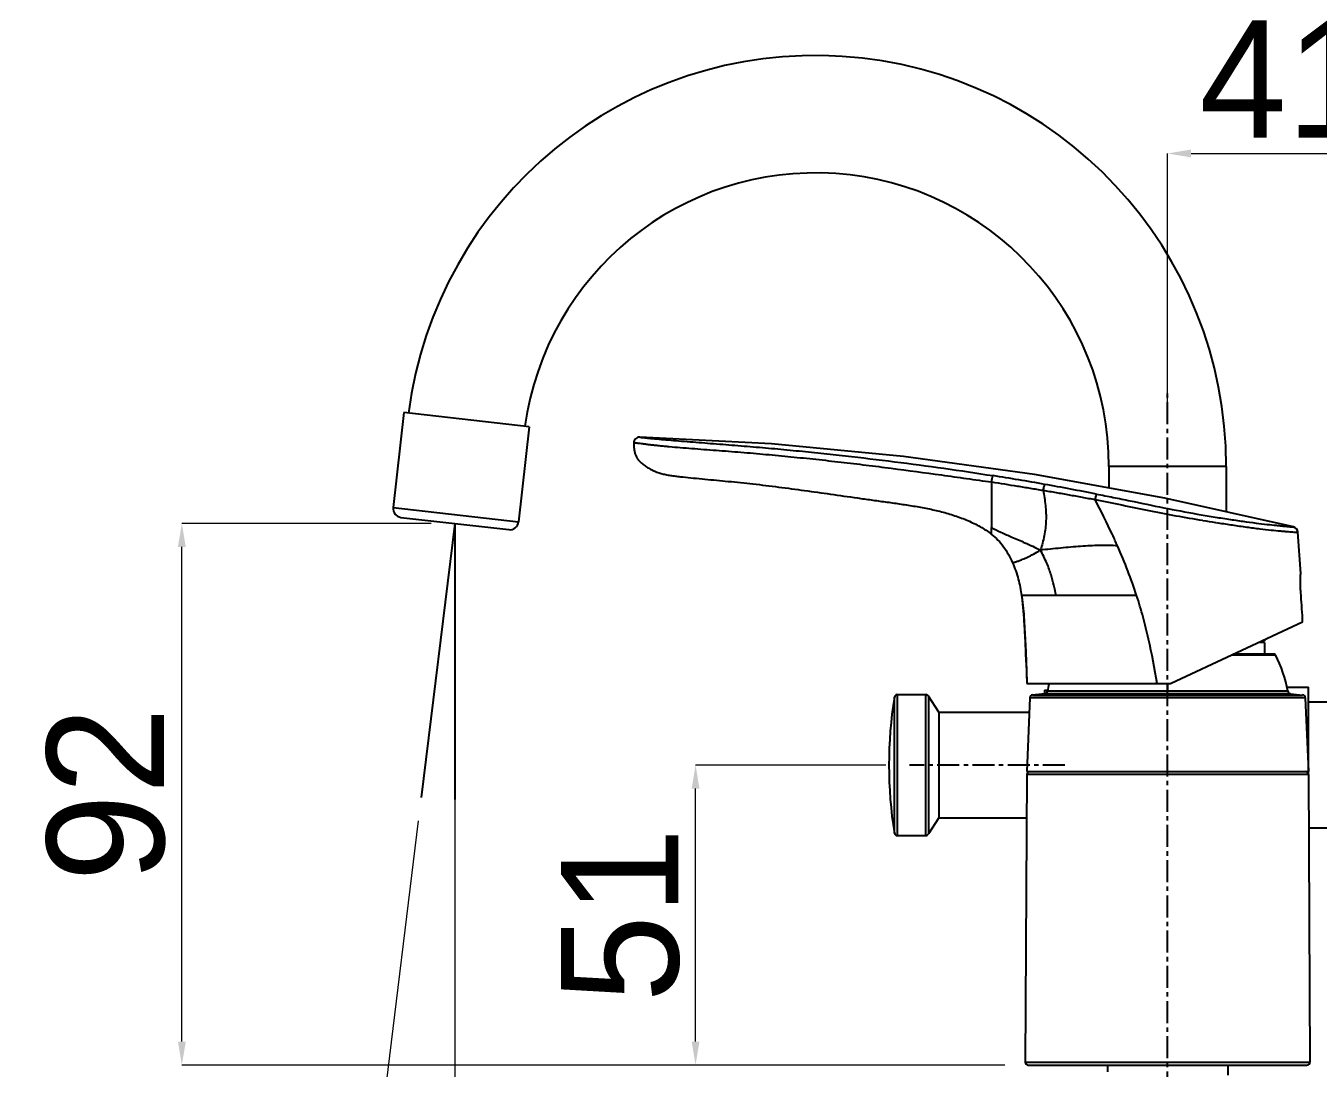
# Model space of a CAD drawing. Header units: millimetres. Extents: x 2282 to 3312, y -216 to 510.
# Drawn here: x 2693.2 to 2913.5, y 43.7 to 221.3 of the extents above; entities that cross this region are included whole.
import ezdxf

# ---------------------------------------------------------------- set-up
doc = ezdxf.new("R2010")
doc.units = ezdxf.units.MM
doc.linetypes.add('CENTER', pattern=[0.6, 0.375, -0.075, 0.075, -0.075])
for name, color, linetype in [('06___PRT_ALL_SURFS', 7, 'Continuous'), ('BODY', 7, 'Continuous'), ('标注', 1, 'Continuous')]:
    doc.layers.add(name, color=color, linetype=linetype)
doc.styles.add('Daelim Dimension', font='')
doc.styles.get('Daelim Dimension').set_extended_font_data('나눔고딕')
doc.dimstyles.new('DEFAULT', dxfattribs={"dimscale": 2, "dimtxt": 2, "dimasz": 2, "dimexe": 0, "dimexo": 2, "dimgap": 1, "dimtad": 1, "dimdec": 1, "dimzin": 9, "dimdsep": 46, "dimtxsty": 'Daelim Dimension', "dimcen": 0.5, "dimclrd": 252, "dimclre": 252, "dimclrt": 3, "dimadec": 1, "dimazin": 0, "dimtfac": 1, "dimtdec": 1, "dimtix": 1, "dimtmove": 0, "dimatfit": 3, "dimfxl": 1, "dimtolj": 1, "dimtzin": 1, "dimlwd": 9, "dimlwe": 9, "dimarcsym": 0})

# ---------------------------------------------------------------- blocks, each defined once
blk = doc.blocks.new('*D7')
at = {"layer": 'BODY', "color": 5, "lineweight": 9, "ltscale": 0.7, "transparency": 16777216}
for p, q in [((2760.13, 85.88), (2750.31, 5.87)), ((2766.35, 85.5), (2766.35, 4.89))]:
    blk.add_line(p, q, dxfattribs=at)
blk.add_arc((2766.35, 136.51), 131.62, 264.7413, 268.2587, dxfattribs=at)
at = {"layer": 'BODY', "color": 5, "ltscale": 0.7, "transparency": 16777216}
for points in [[(2754.21, 4.78), (2754.36, 6.11), (2750.31, 5.87)], [(2762.36, 5.62), (2762.34, 4.28), (2766.35, 4.89)]]:
    blk.add_solid(points, dxfattribs=at)
at = {"layer": 'Defpoints', "color": 0, "ltscale": 0.7, "transparency": 16777216}
for p in [(2766.35, 136.51), (2766.35, 136.51), (2760.62, 89.85), (2766.35, 89.5), (2755.64, 5.33)]:
    blk.add_point(p, dxfattribs=at)
at = {"layer": 'BODY', "color": 7, "ltscale": 0.7, "transparency": 16777216, "insert": (2759.13, 18.48), "char_height": 20, "attachment_point": 5, "rotation": 356.5, "style": 'Daelim Dimension'}
blk.add_mtext('\\A1;7.0°', dxfattribs=at)
blk = doc.blocks.new('*D8')
at = {"layer": 'BODY', "color": 5, "lineweight": 9, "ltscale": 0.7, "transparency": 16777216}
for p, q in [((2839.85, 95.35), (2807.39, 95.35)), ((2807.39, 48.25), (2807.39, 91.35)), ((2860.09, 44.25), (2807.39, 44.25))]:
    blk.add_line(p, q, dxfattribs=at)
at = {"layer": 'BODY', "color": 5, "ltscale": 0.7, "transparency": 16777216}
for points in [[(2806.73, 91.35), (2808.06, 91.35), (2807.39, 95.35)], [(2806.73, 48.25), (2808.06, 48.25), (2807.39, 44.25)]]:
    blk.add_solid(points, dxfattribs=at)
at = {"layer": 'Defpoints', "color": 0, "ltscale": 0.7, "transparency": 16777216}
for p in [(2807.39, 95.35), (2843.85, 95.35), (2864.09, 44.25)]:
    blk.add_point(p, dxfattribs=at)
at = {"layer": 'BODY', "color": 7, "ltscale": 0.7, "transparency": 16777216, "insert": (2794.62, 69.8), "char_height": 20, "attachment_point": 5, "rotation": 90, "style": 'Daelim Dimension'}
blk.add_mtext('\\A1;51', dxfattribs=at)
blk = doc.blocks.new('*D2')
at = {"layer": 'BODY', "color": 5, "lineweight": 9, "ltscale": 0.7, "transparency": 16777216}
for p, q in [((2762.35, 136.51), (2719.83, 136.51)), ((2719.83, 48.25), (2719.83, 132.51)), ((2860.09, 44.25), (2719.83, 44.25))]:
    blk.add_line(p, q, dxfattribs=at)
at = {"layer": 'BODY', "color": 5, "ltscale": 0.7, "transparency": 16777216}
for points in [[(2719.16, 132.51), (2720.5, 132.51), (2719.83, 136.51)], [(2719.16, 48.25), (2720.5, 48.25), (2719.83, 44.25)]]:
    blk.add_solid(points, dxfattribs=at)
at = {"layer": 'Defpoints', "color": 0, "ltscale": 0.7, "transparency": 16777216}
for p in [(2719.83, 136.51), (2766.35, 136.51), (2864.09, 44.25)]:
    blk.add_point(p, dxfattribs=at)
at = {"layer": 'BODY', "color": 7, "ltscale": 0.7, "transparency": 16777216, "insert": (2706.94, 90.38), "char_height": 20, "attachment_point": 5, "rotation": 90, "style": 'Daelim Dimension'}
blk.add_mtext('\\A1;92', dxfattribs=at)
blk = doc.blocks.new('*D9')
at = {"layer": 'BODY', "color": 5, "lineweight": 9, "ltscale": 0.7, "transparency": 16777216}
for p, q in [((2766.35, 132.51), (2766.35, -48.96)), ((2887.85, -6.59), (2887.85, -48.96)), ((2883.85, -48.96), (2770.35, -48.96))]:
    blk.add_line(p, q, dxfattribs=at)
at = {"layer": 'BODY', "color": 5, "ltscale": 0.7, "transparency": 16777216}
for points in [[(2770.35, -48.3), (2770.35, -49.63), (2766.35, -48.96)], [(2883.85, -48.3), (2883.85, -49.63), (2887.85, -48.96)]]:
    blk.add_solid(points, dxfattribs=at)
at = {"layer": 'Defpoints', "color": 0, "ltscale": 0.7, "transparency": 16777216}
for p in [(2766.35, 136.51), (2887.85, -2.59), (2766.35, -48.96)]:
    blk.add_point(p, dxfattribs=at)
at = {"layer": 'BODY', "color": 7, "ltscale": 0.7, "transparency": 16777216, "insert": (2828.81, -36.18), "char_height": 20, "attachment_point": 5, "style": 'Daelim Dimension'}
blk.add_mtext('\\A1;122', dxfattribs=at)
blk = doc.blocks.new('*D10')
at = {"layer": 'BODY', "color": 5, "lineweight": 9, "ltscale": 0.7, "transparency": 16777216}
for p, q in [((2887.85, 155.16), (2887.85, 199.55)), ((2891.85, 199.55), (2924.4, 199.55)), ((2928.4, 142.44), (2928.4, 199.55))]:
    blk.add_line(p, q, dxfattribs=at)
at = {"layer": 'BODY', "color": 5, "ltscale": 0.7, "transparency": 16777216}
for points in [[(2891.85, 200.22), (2891.85, 198.88), (2887.85, 199.55)], [(2924.4, 200.22), (2924.4, 198.88), (2928.4, 199.55)]]:
    blk.add_solid(points, dxfattribs=at)
at = {"layer": 'Defpoints', "color": 0, "ltscale": 0.7, "transparency": 16777216}
for p in [(2928.4, 199.55), (2887.85, 151.16), (2928.4, 138.44)]:
    blk.add_point(p, dxfattribs=at)
at = {"layer": 'BODY', "color": 7, "ltscale": 0.7, "transparency": 16777216, "insert": (2908.13, 212.22), "char_height": 20, "attachment_point": 5, "style": 'Daelim Dimension'}
blk.add_mtext('\\A1;41', dxfattribs=at)
blk = doc.blocks.new('*D11')
at = {"layer": 'BODY', "color": 5, "lineweight": 9, "ltscale": 0.7, "transparency": 16777216}
for p, q in [((3021.75, 274.5), (2402.76, 274.5)), ((2402.76, 270.5), (2402.76, -75.56)), ((2428.79, -79.56), (2402.76, -79.56))]:
    blk.add_line(p, q, dxfattribs=at)
at = {"layer": 'BODY', "color": 5, "ltscale": 0.7, "transparency": 16777216}
for points in [[(2402.1, 270.5), (2403.43, 270.5), (2402.76, 274.5)], [(2402.1, -75.56), (2403.43, -75.56), (2402.76, -79.56)]]:
    blk.add_solid(points, dxfattribs=at)
at = {"layer": 'Defpoints', "color": 0, "ltscale": 0.7, "transparency": 16777216}
for p in [(3025.75, 274.5), (2402.76, -79.56), (2432.79, -79.56)]:
    blk.add_point(p, dxfattribs=at)
at = {"layer": 'BODY', "color": 7, "ltscale": 0.7, "transparency": 16777216, "insert": (2389.88, 97.47), "char_height": 20, "attachment_point": 5, "rotation": 90, "style": 'Daelim Dimension'}
blk.add_mtext('\\A1;1650', dxfattribs=at)

msp = doc.modelspace()

# ---------------------------------------------------------------- linework, layer by layer
at = {"color": 7, "linetype": 'Continuous'}
for p, q in [((2757.69, 155.42), (2755.84, 139.22)), ((2779.05, 152.98), (2757.69, 155.42)), ((2779.05, 152.98), (2777.2, 136.78)), ((2877.85, 146.24), (2877.85, 142.57)), ((2897.85, 146.24), (2897.85, 138.5)), ((2757.16, 137.56), (2775.54, 135.46)), ((2857.85, 135.82), (2857.85, 135.83)), ((2857.85, 135.79), (2857.85, 135.82)), ((2857.85, 134.66), (2857.85, 135.79)), ((2910.54, 128), (2910.05, 135.02)), ((2862.97, 124.25), (2863, 124.03)), ((2863, 124.03), (2863.43, 119.83)), ((2863.43, 119.83), (2863.68, 114.67)), ((2888.45, 109.3), (2910.82, 119.73)), ((2863.68, 114.67), (2863.85, 109.25)), ((2904.35, 116.25), (2903.36, 116.25)), ((2903.79, 116.45), (2904.35, 116.45)), ((2904.35, 116.71), (2904.35, 116.45)), ((2904.35, 116.25), (2904.35, 114.25)), ((2906.08, 114.25), (2899.07, 114.25)), ((2863.85, 109.25), (2888.24, 109.25)), ((2866.85, 108.1), (2867.41, 108.1)), ((2866.85, 108.1), (2866.85, 107.5)), ((2908.18, 108.6), (2911.85, 108.6)), ((2911.85, 93.77), (2911.85, 108.6)), ((2841.28, 83.77), (2841.28, 106.93)), ((2841.77, 107.35), (2846.63, 107.35)), ((2848.85, 104.35), (2847.08, 107.08)), ((2847.08, 107.08), (2847.08, 83.62)), ((2864.38, 106.82), (2863.85, 94.25)), ((2866.92, 107.51), (2864.83, 107.29)), ((2908.78, 107.51), (2910.87, 107.29)), ((2911.32, 106.82), (2911.85, 94.25)), ((2916.65, 106.1), (2911.85, 106.1)), ((2848.85, 104.35), (2864.28, 104.35)), ((2848.85, 104.35), (2848.85, 86.35)), ((2863.85, 93.75), (2863.59, 44.75)), ((2863.85, 94.25), (2911.85, 94.25)), ((2911.85, 93.75), (2912.11, 44.75)), ((2848.85, 86.35), (2847.08, 83.62)), ((2848.85, 86.35), (2863.81, 86.35)), ((2928.4, 84.6), (2911.9, 84.6)), ((2841.77, 83.35), (2846.63, 83.35)), ((2864.09, 44.25), (2911.61, 44.25))]:
    msp.add_line(p, q, dxfattribs=at)
at = {"color": 9, "linetype": 'Continuous'}
for p, q in [((2897.85, 146.24), (2877.85, 146.24)), ((2755.84, 139.22), (2777.2, 136.78)), ((2895.99, 136.7), (2896.1, 136.68)), ((2898.63, 136.29), (2898.75, 136.27)), ((2898.75, 136.27), (2898.84, 136.26)), ((2868.86, 124.25), (2862.97, 124.25)), ((2882.57, 124.25), (2868.86, 124.25)), ((2898.84, 114.14), (2906.26, 114.14)), ((2887.85, 109.25), (2887.85, 107.92)), ((2841.77, 107.35), (2841.77, 83.35)), ((2846.63, 83.35), (2846.63, 107.35)), ((2911.32, 106.82), (2864.38, 106.82)), ((2864.83, 107.29), (2910.87, 107.29)), ((2908.78, 107.51), (2866.92, 107.51)), ((2887.85, 107.92), (2867.36, 107.92)), ((2908.34, 107.92), (2887.85, 107.92)), ((2911.85, 93.75), (2863.85, 93.75)), ((2863.59, 44.75), (2912.11, 44.75)), ((2877.6, 44.25), (2877.6, 43.11)), ((2898.1, 44.25), (2898.1, 42.52))]:
    msp.add_line(p, q, dxfattribs=at)
at = {"color": 7, "linetype": 'Continuous'}
for centre, radius, start, end in [((2827.85, 146.24), 70, 0, 172.5353), ((2827.85, 146.24), 50, 0, 172.138), ((2797.86, 150.22), 1, 88.2278, 181.2658), ((2757.33, 139.05), 1.5, 173.482, 263.482), ((2775.71, 136.95), 1.5, 263.482, 353.482), ((2909.05, 134.95), 1, 4, 76.1284), ((2754.84, 112.14), 108.85, 3.5259, 4.1804), ((2721.42, 110.24), 142.33, 1.9688, 3.4609), ((2491.39, 102.13), 372.5, 1.6575, 1.9999), ((3554.87, 132.46), 691.4, 181.62061, 181.92353), ((2906.08, 114.05), 0.2, 26.7265, 90), ((2885.8, 103.84), 22.9, 10.2585, 26.7265), ((2889.9, 103.84), 22.9, 166.3232, 169.7415), ((2888.24, 109.75), 0.5, 270, 295), ((2913.1, 95.35), 72.75, 170.843, 189.157), ((2841.77, 106.85), 0.5, 90, 171.2544), ((2846.63, 106.85), 0.5, 27.6317, 90), ((2864.88, 106.8), 0.5, 95.9061, 177.5774), ((2866.87, 108.01), 0.5, 275.9062, 349.7415), ((2908.83, 108.01), 0.5, 190.2585, 264.0938), ((2910.82, 106.8), 0.5, 2.4226, 84.0939), ((2864.35, 93.75), 0.5, 90, 179.7), ((2911.35, 93.75), 0.5, 0.3, 90), ((2841.77, 83.85), 0.5, 188.7456, 270), ((2846.63, 83.85), 0.5, 270, 332.3683), ((2864.09, 44.75), 0.5, 179.7, 270), ((2911.61, 44.75), 0.5, 270, 0.3)]:
    msp.add_arc(centre, radius, start, end, dxfattribs=at)
at = {"color": 9, "linetype": 'Continuous'}
for centre, radius, start, end in [((2786.5, -306.19), 456.5, 79.8574, 80.976), ((2760.77, -450.79), 603.37, 79.01574, 79.87016), ((2941.08, 421.76), 288.61, 260.5771, 261.0135), ((2938.51, 405.59), 272.23, 261.0383, 261.5764)]:
    msp.add_arc(centre, radius, start, end, dxfattribs=at)
for points, knots in [([(2796.86, 150.2), (2796.86, 150.2), (2796.86, 150.2), (2796.86, 150.2), (2796.87, 150.19), (2796.88, 150.19), (2796.9, 150.19), (2796.93, 150.19), (2796.98, 150.2), (2797.06, 150.23), (2797.17, 150.24), (2797.31, 150.24), (2797.47, 150.23), (2797.67, 150.21), (2797.98, 150.18), (2798.42, 150.11), (2799.01, 150.03), (2799.68, 149.95), (2800.42, 149.87), (2801.2, 149.78), (2802.04, 149.7), (2803.24, 149.59), (2804.82, 149.45), (2806.78, 149.3), (2808.82, 149.14), (2810.9, 148.99), (2813.01, 148.83), (2815.84, 148.6), (2819.39, 148.3), (2823.66, 147.89), (2827.92, 147.45), (2832.19, 146.98), (2836.47, 146.47), (2842.17, 145.75), (2847.88, 144.99), (2853.58, 144.18), (2856.43, 143.78), (2857.85, 143.58)], [0, 0, 0, 0, 0.000025, 0.000102, 0.000236, 0.000424, 0.000661, 0.000971, 0.001882, 0.003243, 0.005041, 0.007285, 0.009984, 0.013142, 0.016754, 0.025195, 0.035037, 0.046067, 0.058122, 0.071083, 0.084842, 0.099299, 0.12992, 0.162238, 0.195662, 0.229773, 0.264282, 0.298993, 0.368645, 0.438416, 0.508309, 0.578319, 0.648443, 0.718676, 0.859353, 0.929707, 1, 1, 1, 1]), ([(2797.89, 151.22), (2797.89, 151.22), (2797.9, 151.22), (2797.92, 151.21), (2797.95, 151.21), (2798.01, 151.2), (2798.1, 151.19), (2798.27, 151.17), (2798.55, 151.14), (2798.98, 151.09), (2799.51, 151.04), (2800.13, 150.98), (2801.08, 150.89), (2802.41, 150.77), (2804.13, 150.62), (2805.99, 150.47), (2807.95, 150.32), (2809.97, 150.16), (2812.72, 149.95), (2816.19, 149.67), (2820.36, 149.32), (2824.55, 148.92), (2828.74, 148.5), (2834.33, 147.89), (2841.33, 147.06), (2849.73, 145.94), (2855.32, 145.1), (2858.11, 144.66)], [0, 0, 0, 0, 0.000101, 0.000414, 0.00098, 0.001916, 0.003312, 0.005194, 0.010433, 0.017624, 0.026491, 0.036741, 0.048157, 0.073896, 0.102726, 0.133801, 0.166384, 0.199913, 0.234007, 0.302963, 0.372231, 0.441612, 0.51111, 0.580723, 0.720278, 0.860146, 1, 1, 1, 1]), ([(2857.85, 143.58), (2857.86, 143.71), (2857.89, 143.89), (2857.94, 144.13), (2857.98, 144.29), (2858.01, 144.42), (2858.04, 144.53), (2858.07, 144.61), (2858.09, 144.65), (2858.11, 144.66)], [0, 0, 0, 0, 0.345691, 0.508023, 0.655246, 0.782011, 0.88369, 0.95691, 1, 1, 1, 1]), ([(2857.85, 143.58), (2859.31, 143.36), (2861.51, 143.01), (2864.43, 142.53), (2865.89, 142.29), (2866.62, 142.17)], [0, 0, 0, 0, 0.500188, 0.750123, 1, 1, 1, 1]), ([(2866.62, 142.17), (2866.7, 141.75), (2866.87, 140.9), (2867.04, 139.6), (2867.13, 138.29), (2867.14, 136.99), (2867.05, 135.7), (2866.84, 134.43), (2866.54, 133.2), (2866.31, 132.4), (2866.18, 132.01)], [0, 0, 0, 0, 0.125693, 0.252224, 0.38043, 0.507159, 0.631693, 0.756668, 0.880645, 1, 1, 1, 1]), ([(2866.89, 143.17), (2866.88, 143.16), (2866.86, 143.13), (2866.83, 143.06), (2866.8, 142.96), (2866.75, 142.78), (2866.68, 142.51), (2866.64, 142.29), (2866.62, 142.17)], [0, 0, 0, 0, 0.044426, 0.11775, 0.21871, 0.344093, 0.651669, 1, 1, 1, 1]), ([(2866.62, 142.17), (2867.36, 142.05), (2868.84, 141.8), (2871.05, 141.41), (2873.27, 141), (2874.74, 140.73), (2875.48, 140.58)], [0, 0, 0, 0, 0.249807, 0.499739, 0.749811, 1, 1, 1, 1]), ([(2875.74, 141.52), (2875.73, 141.51), (2875.71, 141.48), (2875.68, 141.41), (2875.65, 141.32), (2875.6, 141.15), (2875.54, 140.91), (2875.5, 140.69), (2875.48, 140.58)], [0, 0, 0, 0, 0.044263, 0.117216, 0.217451, 0.341954, 0.648629, 1, 1, 1, 1]), ([(2875.74, 141.52), (2876.69, 141.34), (2878.6, 140.96), (2882.42, 140.19), (2887.16, 139.18), (2891.89, 138.29), (2895.58, 137.66), (2898.19, 137.25), (2900.62, 136.89), (2902.82, 136.6), (2904.72, 136.37), (2906.11, 136.23), (2907.06, 136.13), (2907.65, 136.07), (2908.16, 136.02), (2908.54, 135.98), (2908.8, 135.96), (2908.95, 135.94), (2909.08, 135.93), (2909.17, 135.92), (2909.26, 135.92), (2909.28, 135.92), (2909.29, 135.92), (2909.29, 135.93)], [0, 0, 0, 0, 0.085702, 0.171373, 0.343173, 0.513369, 0.595238, 0.673306, 0.746086, 0.811798, 0.868393, 0.914971, 0.934776, 0.952322, 0.967549, 0.980304, 0.985667, 0.990293, 0.994016, 0.996712, 0.999455, 0.999896, 1, 1, 1, 1]), ([(2879.32, 132.7), (2879.03, 133.34), (2877.82, 136.01), (2876.51, 138.62), (2875.48, 140.58)], [0, 0, 0, 0, 0.241091, 1, 1, 1, 1]), ([(2875.48, 140.58), (2876.24, 140.43), (2877.78, 140.13), (2880.84, 139.51), (2883.9, 138.87), (2886.97, 138.27), (2890.02, 137.7), (2892.31, 137.3), (2893.82, 137.05)], [0, 0, 0, 0, 0.125405, 0.250777, 0.501778, 0.627681, 0.753354, 1, 1, 1, 1]), ([(2857.85, 135.83), (2858.37, 135.53), (2859.52, 134.97), (2861.44, 134.15), (2863.69, 133.17), (2865.3, 132.42), (2866.18, 132.01)], [0, 0, 0, 0, 0.195806, 0.418396, 0.682169, 1, 1, 1, 1]), ([(2898.84, 136.26), (2899.67, 136.14), (2901.25, 135.91), (2903.48, 135.62), (2905.41, 135.4), (2906.82, 135.26), (2907.78, 135.18), (2908.38, 135.13), (2908.9, 135.09), (2909.34, 135.05), (2909.67, 135.03), (2909.88, 135.01), (2909.98, 135.01), (2910.03, 135.02), (2910.04, 135.02), (2910.05, 135.02), (2910.05, 135.02)], [0, 0, 0, 0, 0.222962, 0.423977, 0.59701, 0.739667, 0.800367, 0.854105, 0.900691, 0.93966, 0.970118, 0.989693, 0.995115, 0.99821, 0.999635, 1, 1, 1, 1]), ([(2879.32, 132.7), (2878.82, 132.73), (2877.82, 132.76), (2875.72, 132.76), (2873.55, 132.66), (2871.33, 132.48), (2869.61, 132.31), (2867.89, 132.14), (2866.75, 132.04), (2866.18, 132.01)], [0, 0, 0, 0, 0.112082, 0.229707, 0.477434, 0.606444, 0.737996, 0.870327, 1, 1, 1, 1]), ([(2882.57, 124.25), (2882.11, 125.67), (2881.09, 128.51), (2879.93, 131.3), (2879.32, 132.7)], [0, 0, 0, 0, 0.493241, 1, 1, 1, 1]), ([(2861.42, 129.83), (2861.42, 129.83), (2861.42, 129.83), (2861.42, 129.83), (2861.43, 129.83), (2861.44, 129.83), (2861.46, 129.84), (2861.49, 129.85), (2861.52, 129.86), (2861.57, 129.87), (2861.62, 129.88), (2861.71, 129.91), (2861.84, 129.95), (2862.02, 130.01), (2862.24, 130.08), (2862.5, 130.17), (2862.8, 130.28), (2863.3, 130.48), (2864.04, 130.8), (2865.06, 131.32), (2865.79, 131.75), (2866.18, 132.01)], [0, 0, 0, 0, 0.000206, 0.000817, 0.001831, 0.00325, 0.007302, 0.012973, 0.020265, 0.029178, 0.039714, 0.051875, 0.081164, 0.117475, 0.161348, 0.213391, 0.274243, 0.34458, 0.516441, 0.73415, 1, 1, 1, 1]), ([(2868.86, 124.25), (2868.74, 124.83), (2868.48, 126.01), (2868.08, 127.5), (2867.66, 128.76), (2867.1, 130.19), (2866.57, 131.27), (2866.18, 132.01)], [0, 0, 0, 0, 0.215116, 0.440046, 0.562678, 0.696232, 1, 1, 1, 1])]:
    msp.add_open_spline(points, degree=3, knots=knots, dxfattribs=at)
at = {"color": 7, "linetype": 'Continuous'}
for points, knots in [([(2796.86, 150.2), (2796.86, 149.99), (2796.88, 149.58), (2796.93, 149), (2797.04, 148.46), (2797.23, 147.94), (2797.53, 147.45), (2797.95, 146.98), (2798.48, 146.52), (2799.09, 146.1), (2799.75, 145.72), (2800.68, 145.29), (2801.67, 144.98), (2802.71, 144.76), (2803.53, 144.63), (2804.38, 144.53), (2805.56, 144.41), (2807.09, 144.25), (2809.67, 144), (2813.04, 143.69), (2817.23, 143.26), (2821.57, 142.73), (2825.97, 142.14), (2830.45, 141.51), (2834.23, 140.97), (2837.33, 140.53), (2839.72, 140.2), (2842.13, 139.87), (2844.54, 139.5), (2846.94, 139.07), (2849.3, 138.54), (2851.6, 137.87), (2853.46, 137.17), (2854.88, 136.52), (2856.27, 135.8), (2857.25, 135.15), (2857.85, 134.66)], [0, 0, 0, 0, 0.009621, 0.018553, 0.026885, 0.035029, 0.043612, 0.053213, 0.064067, 0.075595, 0.087283, 0.09897, 0.122609, 0.134891, 0.147592, 0.160716, 0.174228, 0.202265, 0.231486, 0.29293, 0.357841, 0.425337, 0.493715, 0.561979, 0.632849, 0.669238, 0.706168, 0.743503, 0.780993, 0.81839, 0.855485, 0.892148, 0.928368, 0.946355, 0.964278, 1, 1, 1, 1]), ([(2857.85, 143.58), (2857.85, 143.1), (2857.85, 142.16), (2857.85, 141.02), (2857.85, 140.18), (2857.85, 139.62), (2857.85, 139.1), (2857.85, 138.62), (2857.84, 138.17), (2857.84, 137.74), (2857.85, 137.34), (2857.86, 136.87), (2857.85, 136.37), (2857.85, 135.99), (2857.85, 135.83)], [0, 0, 0, 0, 0.187435, 0.363013, 0.441402, 0.512805, 0.578883, 0.640673, 0.698938, 0.754291, 0.806462, 0.854441, 0.936586, 1, 1, 1, 1]), ([(2857.85, 134.66), (2858.23, 134.36), (2858.96, 133.7), (2859.93, 132.56), (2860.75, 131.25), (2861.21, 130.31), (2861.42, 129.83)], [0, 0, 0, 0, 0.238414, 0.484114, 0.74044, 1, 1, 1, 1]), ([(2861.42, 129.83), (2861.82, 128.92), (2862.45, 127.08), (2862.83, 125.18), (2862.97, 124.25)], [0, 0, 0, 0, 0.515981, 1, 1, 1, 1]), ([(2910.56, 124.75), (2910.54, 124.96), (2910.52, 125.38), (2910.51, 125.98), (2910.5, 126.45), (2910.51, 126.8), (2910.51, 127.04), (2910.52, 127.25), (2910.52, 127.44), (2910.53, 127.61), (2910.53, 127.73), (2910.53, 127.81), (2910.54, 127.86), (2910.54, 127.9), (2910.54, 127.94), (2910.54, 127.96), (2910.54, 127.98), (2910.54, 127.99), (2910.54, 128), (2910.54, 128), (2910.54, 128), (2910.54, 128)], [0, 0, 0, 0, 0.195051, 0.382619, 0.555488, 0.634303, 0.707015, 0.77292, 0.831394, 0.88186, 0.923842, 0.941514, 0.956917, 0.970017, 0.98078, 0.989173, 0.995181, 0.997287, 0.998794, 0.999698, 1, 1, 1, 1]), ([(2886.05, 109.25), (2885.65, 111.79), (2884.95, 115.58), (2883.7, 120.57), (2882.97, 123.03), (2882.57, 124.25)], [0, 0, 0, 0, 0.500052, 0.750057, 1, 1, 1, 1]), ([(2910.82, 119.73), (2910.83, 119.73), (2910.84, 119.75), (2910.85, 119.79), (2910.86, 119.85), (2910.87, 119.95), (2910.87, 120.1), (2910.86, 120.23), (2910.86, 120.3)], [0, 0, 0, 0, 0.041336, 0.112073, 0.212092, 0.337629, 0.646906, 1, 1, 1, 1])]:
    msp.add_open_spline(points, degree=3, knots=knots, dxfattribs=at)
msp.add_open_spline([(2863, 124.03), (2863.19, 122.72), (2863.31, 121.39), (2863.41, 120.07)], degree=3, dxfattribs=at)
at = {"color": 9, "linetype": 'Continuous'}
msp.add_open_spline([(2910.86, 120.3), (2910.76, 121.78), (2910.66, 123.27), (2910.56, 124.75)], degree=3, dxfattribs=at)
at = {"layer": '06___PRT_ALL_SURFS', "color": 7, "linetype": 'Continuous'}
msp.add_lwpolyline([(2909.29, 135.93), (2887.4, 140.85), (2865.18, 144.87), (2842.83, 147.94), (2820.33, 150.06), (2797.89, 151.22)], dxfattribs=at)
at = {"layer": '标注', "linetype": 'CENTER', "ltscale": 10}
for p, q in [((2887.85, -2.59), (2887.85, 158.81)), ((2870.35, 95.35), (2843.85, 95.35))]:
    msp.add_line(p, q, dxfattribs=at)
at = {"layer": '标注'}
for q in [(2760.62, 89.85), (2766.35, 89.5)]:
    msp.add_line((2766.35, 136.51), q, dxfattribs=at)

# ---------------------------------------------------------------- dimensions: what is measured, and where the dimension line sits
at = {"layer": 'BODY', "ltscale": 0.7}
for base, p1, p2, text, picture, middle in [((2402.76, -79.56), (3025.75, 274.5), (2432.79, -79.56), '1650', '*D11', (2389.88, 97.47)), ((2719.83, 136.51), (2864.09, 44.25), (2766.35, 136.51), '92', '*D2', (2706.94, 90.38)), ((2807.39, 95.35), (2864.09, 44.25), (2843.85, 95.35), '51', '*D8', (2794.62, 69.8))]:
    dim = msp.add_linear_dim(base=base, p1=p1, p2=p2, angle=90, text=text, dimstyle='DEFAULT', override={"dimtxt": 10, "dimclrd": 5, "dimclre": 5, "dimclrt": 7}, dxfattribs=at)
    dim.commit()
    dim.dimension.update_dxf_attribs({"geometry": picture, "text_midpoint": middle})
dim = msp.add_linear_dim(base=(2928.4, 199.55), p1=(2887.85, 151.16), p2=(2928.4, 138.44), text='41', dimstyle='DEFAULT', override={"dimtxt": 10, "dimclrd": 5, "dimclre": 5, "dimclrt": 7}, dxfattribs=at)
dim.commit()
dim.dimension.update_dxf_attribs({"geometry": '*D10', "text_midpoint": (2908.13, 212.22)})
dim = msp.add_angular_dim_2l(base=(2755.64, 5.33), line1=((2766.35, 136.51), (2766.35, 89.5)), line2=((2766.35, 136.51), (2760.62, 89.85)), dimstyle='DEFAULT', override={"dimtxt": 10, "dimclrd": 5, "dimclre": 5, "dimclrt": 7}, dxfattribs=at)
dim.commit()
dim.dimension.update_dxf_attribs({"geometry": '*D7', "text_midpoint": (2759.13, 18.48)})
dim = msp.add_linear_dim(base=(2766.35, -48.96), p1=(2887.85, -2.59), p2=(2766.35, 136.51), text='122', dimstyle='DEFAULT', override={"dimtxt": 10, "dimclrd": 5, "dimclre": 5, "dimclrt": 7}, dxfattribs=at)
dim.commit()
dim.dimension.update_dxf_attribs({"geometry": '*D9', "text_midpoint": (2828.81, -48.96), "dimtype": 160})

doc.saveas('drawing.dxf')
